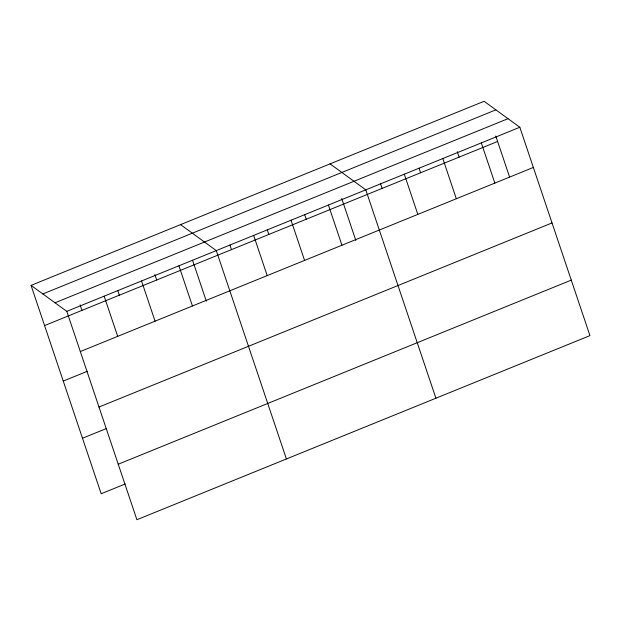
<?xml version="1.0" encoding="UTF-8"?>
<svg xmlns="http://www.w3.org/2000/svg" width="621" height="621" viewBox="0 0 621 621"><rect width="100%" height="100%" fill="white"/><g stroke="black" fill="none" stroke-linecap="round" stroke-linejoin="round"><path stroke-width="0.93" d="M31.05 285.381L484.093 101.285L519.824 127.251L589.95 335.619L136.907 519.715L66.789 311.354L31.05 285.381L101.176 493.749L125.201 483.984M42.841 293.95L495.884 109.855M54.99 302.784L508.032 118.681M66.789 311.354L519.824 127.251M44.58 325.575L497.615 141.472M80.311 351.548L533.354 167.445M63.257 381.069L87.282 371.311M98.987 407.042L552.03 222.939M82.492 438.247L106.525 428.49M118.231 464.221L571.273 280.118M330.054 163.874L365.792 189.847L435.919 398.208M180.556 224.631L216.287 250.597L286.413 458.966M495.775 135.991L509.562 176.954M481.322 142.9L494.844 183.094M457.266 151.64L459.105 157.121M442.812 158.549L456.334 198.743M419.066 168.206L420.603 172.77M404.302 174.198L417.824 214.392M380.557 183.855L382.094 188.419M341.736 198.588L355.833 240.459M328.416 205.031L341.946 245.225M304.67 214.687L306.207 219.26M291.039 220.222L304.569 260.416M267.294 229.879L268.831 234.443M253.663 235.413L267.193 275.6M229.917 245.07L231.454 249.634M192.541 260.253L206.327 301.216M178.91 265.788L192.44 305.982M154.862 274.529L156.702 280.009M141.541 280.979L155.064 321.166M117.788 290.628L119.325 295.2M104.165 296.163L117.687 336.357M80.109 304.903L81.949 310.384"/></g></svg>
